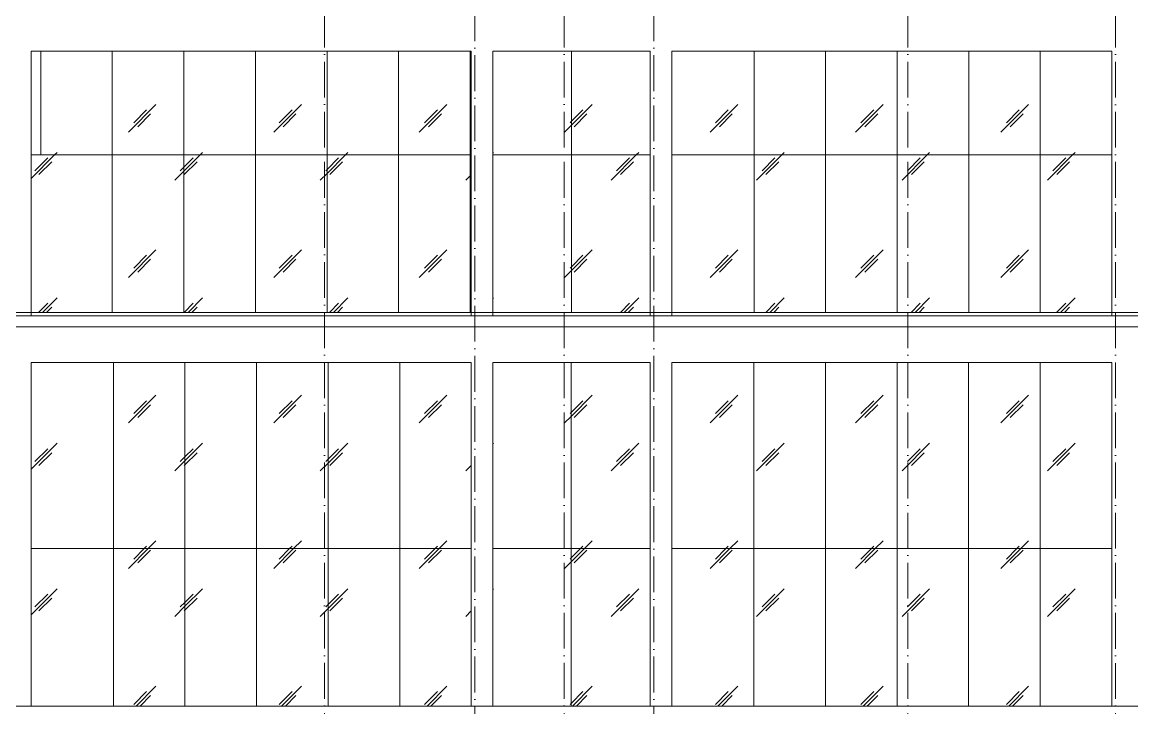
# Model space of a CAD drawing. Header units: millimetres. Extents: x -99196 to 12099, y -10111 to 93550.
# Drawn here: x -32276 to -16771, y 5475 to 15055 of the extents above; entities that cross this region are included whole.
import ezdxf
from ezdxf.xclip import XClip

# ---------------------------------------------------------------- set-up
doc = ezdxf.new("R2010")
doc.units = ezdxf.units.MM
doc.header["$XCLIPFRAME"] = 0
doc.linetypes.add('Grid Line', pattern=[14, 10, -2, 0, -2])
for name, color, linetype, lineweight in [('KINH', 152, 'Continuous', 5), ('NET CAT', 3, 'Continuous', 5), ('NET CATConcrete', 3, 'Continuous', 5), ('NET-THAY', 2, 'Continuous', 15), ('TRUC', 225, 'Continuous', 5)]:
    doc.layers.add(name, color=color, linetype=linetype, lineweight=lineweight)
pattern_1 = [(45, (-36758.4, 1401.6), (0, 2032), [253.6, -2620.09]), (45, (-36813.6, 1456.7), (0, 2032), [253.6, -2620.09]), (45, (-36889.5, 1325.7), (0, 2032), [546.2, -2327.48]), (45, (-38140.2, 2763), (0, 2032), [253.6, -2620.09]), (45, (-38195.4, 2818.2), (0, 2032), [253.6, -2620.09]), (45, (-38271.2, 2687.1), (0, 2032), [546.2, -2327.48])]

# ---------------------------------------------------------------- blocks, each defined once
blk = doc.blocks.new('System Panel - Glazed-V101-MẶT ĐỨNG 14-1')
at = {"layer": 'KINH'}
h = blk.add_hatch(dxfattribs=at)
h.set_pattern_fill('FP_1', color=256, style=0, pattern_type=2)
h.set_pattern_definition(pattern_1)
h.paths.add_polyline_path([(-17051, 5500), (-17051, 7700), (-18051, 7700), (-18051, 5500)], flags=0)
at = {"layer": 'KINH', "color": 250}
for p, q in [((-17051, 7700), (-18051, 7700)), ((-18051, 7700), (-18051, 5500))]:
    blk.add_line(p, q, dxfattribs=at)
blk = doc.blocks.new('System Panel - Glazed-612182-MẶT ĐỨNG 14-1')
at = {"layer": 'KINH'}
h = blk.add_hatch(dxfattribs=at)
h.set_pattern_fill('FP_1', color=256, style=0, pattern_type=2)
h.set_pattern_definition(pattern_1)
h.paths.add_polyline_path([(-23501, 5500), (-23501, 7700), (-24605, 7700), (-24605, 5500)], flags=0)
at = {"layer": 'KINH', "color": 250}
for p, q in [((-23501, 7700), (-24605, 7700)), ((-24605, 7700), (-24605, 5500))]:
    blk.add_line(p, q, dxfattribs=at)
blk = doc.blocks.new('System Panel - Glazed-V102-MẶT ĐỨNG 14-1')
at = {"layer": 'KINH'}
h = blk.add_hatch(dxfattribs=at)
h.set_pattern_fill('FP_1', color=256, style=0, pattern_type=2)
h.set_pattern_definition(pattern_1)
h.paths.add_polyline_path([(-27001, 5500), (-26001, 5500), (-26001, 7700), (-27001, 7700)], flags=0)
at = {"layer": 'KINH', "color": 250}
for p, q in [((-26001, 7700), (-27001, 7700)), ((-27001, 7700), (-27001, 5500))]:
    blk.add_line(p, q, dxfattribs=at)
blk = doc.blocks.new('System Panel - Glazed-V105-MẶT ĐỨNG 14-1')
at = {"layer": 'KINH'}
h = blk.add_hatch(dxfattribs=at)
h.set_pattern_fill('FP_1', color=256, style=0, pattern_type=2)
h.set_pattern_definition(pattern_1)
h.paths.add_polyline_path([(-27001, 5500), (-27001, 7700), (-28001, 7700), (-28001, 5500)], flags=0)
at = {"layer": 'KINH', "color": 250}
for p, q in [((-27001, 7700), (-28001, 7700)), ((-28001, 7700), (-28001, 5500)), ((-27001, 5500), (-27001, 7700))]:
    blk.add_line(p, q, dxfattribs=at)
blk = doc.blocks.new('System Panel - Glazed-V106-MẶT ĐỨNG 14-1')
at = {"layer": 'KINH'}
h = blk.add_hatch(dxfattribs=at)
h.set_pattern_fill('FP_1', color=256, style=0, pattern_type=2)
h.set_pattern_definition(pattern_1)
h.paths.add_polyline_path([(-29001, 5500), (-28001, 5500), (-28001, 7700), (-29001, 7700)], flags=0)
at = {"layer": 'KINH', "color": 250}
for p, q in [((-28001, 7700), (-29001, 7700)), ((-29001, 7700), (-29001, 5500)), ((-28001, 5500), (-28001, 7700))]:
    blk.add_line(p, q, dxfattribs=at)
blk = doc.blocks.new('System Panel - Glazed-V107-MẶT ĐỨNG 14-1')
at = {"layer": 'KINH'}
h = blk.add_hatch(dxfattribs=at)
h.set_pattern_fill('FP_1', color=256, style=0, pattern_type=2)
h.set_pattern_definition(pattern_1)
h.paths.add_polyline_path([(-29001, 5500), (-29001, 7700), (-30001, 7700), (-30001, 5500)], flags=0)
at = {"layer": 'KINH', "color": 250}
for p, q in [((-29001, 7700), (-30001, 7700)), ((-30001, 7700), (-30001, 5500)), ((-29001, 5500), (-29001, 7700))]:
    blk.add_line(p, q, dxfattribs=at)
blk = doc.blocks.new('System Panel - Glazed-V108-MẶT ĐỨNG 14-1')
at = {"layer": 'KINH'}
h = blk.add_hatch(dxfattribs=at)
h.set_pattern_fill('FP_1', color=256, style=0, pattern_type=2)
h.set_pattern_definition(pattern_1)
h.paths.add_polyline_path([(-30001, 5500), (-30001, 7700), (-31001, 7700), (-31001, 5500)], flags=0)
at = {"layer": 'KINH', "color": 250}
for p, q in [((-30001, 7700), (-31001, 7700)), ((-31001, 7700), (-31001, 5500)), ((-30001, 5500), (-30001, 7700))]:
    blk.add_line(p, q, dxfattribs=at)
blk = doc.blocks.new('System Panel - Glazed-612322-MẶT ĐỨNG 14-1')
at = {"layer": 'KINH'}
h = blk.add_hatch(dxfattribs=at)
h.set_pattern_fill('FP_1', color=256, style=0, pattern_type=2)
h.set_pattern_definition(pattern_1)
h.paths.add_polyline_path([(-32151, 5500), (-31001, 5500), (-31001, 7700), (-32151, 7700)], flags=0)
at = {"layer": 'KINH', "color": 250}
for p, q in [((-32001, 7700), (-32151, 7700)), ((-31001, 7700), (-32001, 7700)), ((-31001, 5500), (-31001, 7700))]:
    blk.add_line(p, q, dxfattribs=at)
blk = doc.blocks.new('System Panel - Glazed-V116-MẶT ĐỨNG 14-1')
at = {"layer": 'KINH'}
h = blk.add_hatch(dxfattribs=at)
h.set_pattern_fill('FP_1', color=256, style=0, pattern_type=2)
h.set_pattern_definition(pattern_1)
h.paths.add_polyline_path([(-18051, 5500), (-18051, 7700), (-19051, 7700), (-19051, 5500)], flags=0)
at = {"layer": 'KINH', "color": 250}
for p, q in [((-18051, 7700), (-19051, 7700)), ((-19051, 7700), (-19051, 5500)), ((-18051, 5500), (-18051, 7700))]:
    blk.add_line(p, q, dxfattribs=at)
blk = doc.blocks.new('System Panel - Glazed-V117-MẶT ĐỨNG 14-1')
at = {"layer": 'KINH'}
h = blk.add_hatch(dxfattribs=at)
h.set_pattern_fill('FP_1', color=256, style=0, pattern_type=2)
h.set_pattern_definition(pattern_1)
h.paths.add_polyline_path([(-19051, 5500), (-19051, 7700), (-20051, 7700), (-20051, 5500)], flags=0)
at = {"layer": 'KINH', "color": 250}
for p, q in [((-19051, 7700), (-20051, 7700)), ((-20051, 7700), (-20051, 5500)), ((-19051, 5500), (-19051, 7700))]:
    blk.add_line(p, q, dxfattribs=at)
blk = doc.blocks.new('System Panel - Glazed-V118-MẶT ĐỨNG 14-1')
at = {"layer": 'KINH'}
h = blk.add_hatch(dxfattribs=at)
h.set_pattern_fill('FP_1', color=256, style=0, pattern_type=2)
h.set_pattern_definition(pattern_1)
h.paths.add_polyline_path([(-21051, 5500), (-20051, 5500), (-20051, 7700), (-21051, 7700)], flags=0)
at = {"layer": 'KINH', "color": 250}
for p, q in [((-20051, 7700), (-21051, 7700)), ((-21051, 7700), (-21051, 5500)), ((-20051, 5500), (-20051, 7700))]:
    blk.add_line(p, q, dxfattribs=at)
blk = doc.blocks.new('System Panel - Glazed-V119-MẶT ĐỨNG 14-1')
at = {"layer": 'KINH'}
h = blk.add_hatch(dxfattribs=at)
h.set_pattern_fill('FP_1', color=256, style=0, pattern_type=2)
h.set_pattern_definition(pattern_1)
h.paths.add_polyline_path([(-21051, 5500), (-21051, 7700), (-22051, 7700), (-22051, 5500)], flags=0)
at = {"layer": 'KINH', "color": 250}
for p, q in [((-21051, 7700), (-22051, 7700)), ((-22051, 7700), (-22051, 5500)), ((-21051, 5500), (-21051, 7700))]:
    blk.add_line(p, q, dxfattribs=at)
blk = doc.blocks.new('System Panel - Glazed-612122-MẶT ĐỨNG 14-1')
at = {"layer": 'KINH'}
h = blk.add_hatch(dxfattribs=at)
h.set_pattern_fill('FP_1', color=256, style=0, pattern_type=2)
h.set_pattern_definition(pattern_1)
h.paths.add_polyline_path([(-22051, 5500), (-22051, 7700), (-23201, 7700), (-23201, 5500), (-22669, 5500)], flags=0)
at = {"layer": 'KINH', "color": 250}
for p, q in [((-22775, 7700), (-23201, 7700)), ((-22051, 7700), (-22775, 7700)), ((-22051, 5500), (-22051, 7700))]:
    blk.add_line(p, q, dxfattribs=at)
blk = doc.blocks.new('System Panel - Glazed-612230-MẶT ĐỨNG 14-1')
at = {"layer": 'KINH'}
h = blk.add_hatch(dxfattribs=at)
h.set_pattern_fill('FP_1', color=256, style=0, pattern_type=2)
h.set_pattern_definition(pattern_1)
h.paths.add_polyline_path([(-25505, 5500), (-24605, 5500), (-24605, 7700), (-25701, 7700), (-25701, 5500)], flags=0)
at = {"layer": 'KINH', "color": 250}
for p, q in [((-25505, 7700), (-25701, 7700)), ((-24605, 7700), (-25505, 7700)), ((-24605, 5500), (-24605, 7700))]:
    blk.add_line(p, q, dxfattribs=at)
blk = doc.blocks.new('System Panel - Glazed-V122-MẶT ĐỨNG 14-1')
at = {"layer": 'KINH'}
h = blk.add_hatch(dxfattribs=at)
h.set_pattern_fill('FP_1', color=256, style=0, pattern_type=2)
h.set_pattern_definition(pattern_1)
h.paths.add_polyline_path([(-27001, 7700), (-26001, 7700), (-26001, 10300), (-27001, 10300), (-27001, 7942)], flags=0)
at = {"layer": 'KINH', "color": 250}
for p, q in [((-27001, 10300), (-27001, 9380)), ((-27001, 9380), (-27001, 7700)), ((-27001, 7700), (-26001, 7700))]:
    blk.add_line(p, q, dxfattribs=at)
blk = doc.blocks.new('System Panel - Glazed-V123-MẶT ĐỨNG 14-1')
at = {"layer": 'KINH'}
h = blk.add_hatch(dxfattribs=at)
h.set_pattern_fill('FP_1', color=256, style=0, pattern_type=2)
h.set_pattern_definition(pattern_1)
h.paths.add_polyline_path([(-27001, 7700), (-27001, 10300), (-28001, 10300), (-28001, 7700)], flags=0)
at = {"layer": 'KINH', "color": 250}
for p, q in [((-28001, 10300), (-28001, 9380)), ((-27001, 9380), (-27001, 10300)), ((-28001, 9380), (-28001, 7700)), ((-27001, 7700), (-27001, 9380)), ((-28001, 7700), (-27001, 7700))]:
    blk.add_line(p, q, dxfattribs=at)
blk = doc.blocks.new('System Panel - Glazed-V124-MẶT ĐỨNG 14-1')
at = {"layer": 'KINH'}
h = blk.add_hatch(dxfattribs=at)
h.set_pattern_fill('FP_1', color=256, style=0, pattern_type=2)
h.set_pattern_definition(pattern_1)
h.paths.add_polyline_path([(-28598, 7700), (-28001, 7700), (-28001, 10300), (-29001, 10300), (-29001, 7700)], flags=0)
at = {"layer": 'KINH', "color": 250}
for p, q in [((-29001, 10300), (-29001, 9380)), ((-28001, 9380), (-28001, 10300)), ((-29001, 9380), (-29001, 7700)), ((-28001, 7700), (-28001, 9380)), ((-29001, 7700), (-28001, 7700))]:
    blk.add_line(p, q, dxfattribs=at)
blk = doc.blocks.new('System Panel - Glazed-V125-MẶT ĐỨNG 14-1')
at = {"layer": 'KINH'}
h = blk.add_hatch(dxfattribs=at)
h.set_pattern_fill('FP_1', color=256, style=0, pattern_type=2)
h.set_pattern_definition(pattern_1)
h.paths.add_polyline_path([(-29001, 7700), (-29001, 10300), (-30001, 10300), (-30001, 7700)], flags=0)
at = {"layer": 'KINH', "color": 250}
for p, q in [((-30001, 10300), (-30001, 9380)), ((-29001, 9380), (-29001, 10300)), ((-30001, 9380), (-30001, 7700)), ((-29001, 7700), (-29001, 9380)), ((-30001, 7700), (-29001, 7700))]:
    blk.add_line(p, q, dxfattribs=at)
blk = doc.blocks.new('System Panel - Glazed-V126-MẶT ĐỨNG 14-1')
at = {"layer": 'KINH'}
h = blk.add_hatch(dxfattribs=at)
h.set_pattern_fill('FP_1', color=256, style=0, pattern_type=2)
h.set_pattern_definition(pattern_1)
h.paths.add_polyline_path([(-30001, 7700), (-30001, 10300), (-31001, 10300), (-31001, 7700)], flags=0)
at = {"layer": 'KINH', "color": 250}
for p, q in [((-31001, 10300), (-31001, 9380)), ((-30001, 9380), (-30001, 10300)), ((-31001, 9380), (-31001, 7700)), ((-30001, 7700), (-30001, 9380)), ((-31001, 7700), (-30001, 7700))]:
    blk.add_line(p, q, dxfattribs=at)
blk = doc.blocks.new('System Panel - Glazed-612323-MẶT ĐỨNG 14-1')
at = {"layer": 'KINH'}
h = blk.add_hatch(dxfattribs=at)
h.set_pattern_fill('FP_1', color=256, style=0, pattern_type=2)
h.set_pattern_definition(pattern_1)
h.paths.add_polyline_path([(-32001, 7700), (-31001, 7700), (-31001, 10300), (-32151, 10300), (-32151, 7700)], flags=0)
at = {"layer": 'KINH', "color": 250}
for p, q in [((-31001, 9380), (-31001, 10300)), ((-31001, 7700), (-31001, 9380)), ((-32151, 7700), (-32001, 7700)), ((-32001, 7700), (-31001, 7700))]:
    blk.add_line(p, q, dxfattribs=at)
blk = doc.blocks.new('System Panel - Glazed-612183-MẶT ĐỨNG 14-1')
at = {"layer": 'KINH'}
h = blk.add_hatch(dxfattribs=at)
h.set_pattern_fill('FP_1', color=256, style=0, pattern_type=2)
h.set_pattern_definition(pattern_1)
h.paths.add_polyline_path([(-24605, 7700), (-23501, 7700), (-23501, 10300), (-24605, 10300), (-24605, 7942)], flags=0)
at = {"layer": 'KINH', "color": 250}
for p, q in [((-24605, 10300), (-24605, 8900)), ((-24605, 8900), (-24605, 7700)), ((-24605, 7700), (-23501, 7700))]:
    blk.add_line(p, q, dxfattribs=at)
blk = doc.blocks.new('System Panel - Glazed-612231-MẶT ĐỨNG 14-1')
at = {"layer": 'KINH'}
h = blk.add_hatch(dxfattribs=at)
h.set_pattern_fill('FP_1', color=256, style=0, pattern_type=2)
h.set_pattern_definition(pattern_1)
h.paths.add_polyline_path([(-24645, 7700), (-24605, 7700), (-24605, 10300), (-25701, 10300), (-25701, 7700), (-25505, 7700)], flags=0)
at = {"layer": 'KINH', "color": 250}
for p, q in [((-24605, 8900), (-24605, 10300)), ((-24605, 7700), (-24605, 8900)), ((-25701, 7700), (-25505, 7700)), ((-25505, 7700), (-24605, 7700))]:
    blk.add_line(p, q, dxfattribs=at)
blk = doc.blocks.new('System Panel - Glazed-V127-MẶT ĐỨNG 14-1')
at = {"layer": 'KINH'}
h = blk.add_hatch(dxfattribs=at)
h.set_pattern_fill('FP_1', color=256, style=0, pattern_type=2)
h.set_pattern_definition(pattern_1)
h.paths.add_polyline_path([(-17051, 7700), (-17051, 10300), (-18051, 10300), (-18051, 7700)], flags=0)
at = {"layer": 'KINH', "color": 250}
for p, q in [((-18051, 10300), (-18051, 7700)), ((-18051, 7700), (-17051, 7700))]:
    blk.add_line(p, q, dxfattribs=at)
blk = doc.blocks.new('System Panel - Glazed-V128-MẶT ĐỨNG 14-1')
at = {"layer": 'KINH'}
h = blk.add_hatch(dxfattribs=at)
h.set_pattern_fill('FP_1', color=256, style=0, pattern_type=2)
h.set_pattern_definition(pattern_1)
h.paths.add_polyline_path([(-18051, 7700), (-18051, 10300), (-19051, 10300), (-19051, 7700)], flags=0)
at = {"layer": 'KINH', "color": 250}
for p, q in [((-19051, 10300), (-19051, 7700)), ((-18051, 7700), (-18051, 10300)), ((-19051, 7700), (-18051, 7700))]:
    blk.add_line(p, q, dxfattribs=at)
blk = doc.blocks.new('System Panel - Glazed-V129-MẶT ĐỨNG 14-1')
at = {"layer": 'KINH'}
h = blk.add_hatch(dxfattribs=at)
h.set_pattern_fill('FP_1', color=256, style=0, pattern_type=2)
h.set_pattern_definition(pattern_1)
h.paths.add_polyline_path([(-19051, 7700), (-19051, 10300), (-20051, 10300), (-20051, 7700)], flags=0)
at = {"layer": 'KINH', "color": 250}
for p, q in [((-20051, 10300), (-20051, 7700)), ((-19051, 7700), (-19051, 10300)), ((-20051, 7700), (-19051, 7700))]:
    blk.add_line(p, q, dxfattribs=at)
blk = doc.blocks.new('System Panel - Glazed-V130-MẶT ĐỨNG 14-1')
at = {"layer": 'KINH'}
h = blk.add_hatch(dxfattribs=at)
h.set_pattern_fill('FP_1', color=256, style=0, pattern_type=2)
h.set_pattern_definition(pattern_1)
h.paths.add_polyline_path([(-20692, 7700), (-20051, 7700), (-20051, 10300), (-21051, 10300), (-21051, 7700)], flags=0)
at = {"layer": 'KINH', "color": 250}
for p, q in [((-21051, 10300), (-21051, 7700)), ((-20051, 7700), (-20051, 10300)), ((-21051, 7700), (-20051, 7700))]:
    blk.add_line(p, q, dxfattribs=at)
blk = doc.blocks.new('System Panel - Glazed-V131-MẶT ĐỨNG 14-1')
at = {"layer": 'KINH'}
h = blk.add_hatch(dxfattribs=at)
h.set_pattern_fill('FP_1', color=256, style=0, pattern_type=2)
h.set_pattern_definition(pattern_1)
h.paths.add_polyline_path([(-21051, 7700), (-21051, 10300), (-22051, 10300), (-22051, 7700)], flags=0)
at = {"layer": 'KINH', "color": 250}
for p, q in [((-22051, 10300), (-22051, 7700)), ((-21051, 7700), (-21051, 10300)), ((-22051, 7700), (-21051, 7700))]:
    blk.add_line(p, q, dxfattribs=at)
blk = doc.blocks.new('System Panel - Glazed-612123-MẶT ĐỨNG 14-1')
at = {"layer": 'KINH'}
h = blk.add_hatch(dxfattribs=at)
h.set_pattern_fill('FP_1', color=256, style=0, pattern_type=2)
h.set_pattern_definition(pattern_1)
h.paths.add_polyline_path([(-23201, 7700), (-22051, 7700), (-22051, 10300), (-23201, 10300), (-23201, 7942)], flags=0)
at = {"layer": 'KINH', "color": 250}
for p, q in [((-22051, 7700), (-22051, 10300)), ((-23201, 7700), (-22775, 7700)), ((-22775, 7700), (-22051, 7700))]:
    blk.add_line(p, q, dxfattribs=at)
blk = doc.blocks.new('System Panel - Glazed-V207-MẶT ĐỨNG 14-1')
at = {"layer": 'KINH'}
h = blk.add_hatch(dxfattribs=at)
h.set_pattern_fill('FP_1', color=256, style=0, pattern_type=2)
h.set_pattern_definition(pattern_1)
h.paths.add_polyline_path([(-17051, 11000), (-17051, 13200), (-18050, 13200), (-18050, 11000)], flags=0)
at = {"layer": 'KINH', "color": 250}
for p, q in [((-17051, 13200), (-18050, 13200)), ((-18050, 13200), (-18050, 11000))]:
    blk.add_line(p, q, dxfattribs=at)
blk = doc.blocks.new('System Panel - Glazed-397408-MẶT ĐỨNG 14-1')
at = {"layer": 'KINH'}
h = blk.add_hatch(dxfattribs=at)
h.set_pattern_fill('FP_1', color=256, style=0, pattern_type=2)
h.set_pattern_definition(pattern_1)
h.paths.add_polyline_path([(-23501, 11000), (-23501, 13200), (-24600, 13200), (-24600, 11000)], flags=0)
at = {"layer": 'KINH', "color": 250}
for p, q in [((-23501, 13200), (-24600, 13200)), ((-24600, 13200), (-24600, 11000))]:
    blk.add_line(p, q, dxfattribs=at)
blk = doc.blocks.new('System Panel - Glazed-V208-MẶT ĐỨNG 14-1')
at = {"layer": 'KINH'}
h = blk.add_hatch(dxfattribs=at)
h.set_pattern_fill('FP_1', color=256, style=0, pattern_type=2)
h.set_pattern_definition(pattern_1)
h.paths.add_polyline_path([(-27016, 11000), (-26016, 11000), (-26016, 13200), (-27016, 13200), (-27016, 11358)], flags=0)
at = {"layer": 'KINH', "color": 250}
for p, q in [((-26016, 13200), (-27016, 13200)), ((-27016, 13200), (-27016, 11000)), ((-26016, 11000), (-26016, 13200))]:
    blk.add_line(p, q, dxfattribs=at)
blk = doc.blocks.new('System Panel - Glazed-V211-MẶT ĐỨNG 14-1')
at = {"layer": 'KINH'}
h = blk.add_hatch(dxfattribs=at)
h.set_pattern_fill('FP_1', color=256, style=0, pattern_type=2)
h.set_pattern_definition(pattern_1)
h.paths.add_polyline_path([(-27016, 11000), (-27016, 13200), (-28016, 13200), (-28016, 11000)], flags=0)
at = {"layer": 'KINH', "color": 250}
for p, q in [((-27016, 13200), (-28016, 13200)), ((-28016, 13200), (-28016, 11000)), ((-27016, 11000), (-27016, 13200))]:
    blk.add_line(p, q, dxfattribs=at)
blk = doc.blocks.new('System Panel - Glazed-V212-MẶT ĐỨNG 14-1')
at = {"layer": 'KINH'}
h = blk.add_hatch(dxfattribs=at)
h.set_pattern_fill('FP_1', color=256, style=0, pattern_type=2)
h.set_pattern_definition(pattern_1)
h.paths.add_polyline_path([(-28016, 11000), (-28016, 13200), (-29016, 13200), (-29016, 11000), (-28598, 11000)], flags=0)
at = {"layer": 'KINH', "color": 250}
for p, q in [((-28016, 13200), (-29016, 13200)), ((-29016, 13200), (-29016, 11000)), ((-28016, 11000), (-28016, 13200))]:
    blk.add_line(p, q, dxfattribs=at)
blk = doc.blocks.new('System Panel - Glazed-V213-MẶT ĐỨNG 14-1')
at = {"layer": 'KINH'}
h = blk.add_hatch(dxfattribs=at)
h.set_pattern_fill('FP_1', color=256, style=0, pattern_type=2)
h.set_pattern_definition(pattern_1)
h.paths.add_polyline_path([(-29016, 11000), (-29016, 13200), (-30016, 13200), (-30016, 11000)], flags=0)
at = {"layer": 'KINH', "color": 250}
for p, q in [((-29016, 13200), (-30016, 13200)), ((-30016, 13200), (-30016, 11000)), ((-29016, 11000), (-29016, 13200))]:
    blk.add_line(p, q, dxfattribs=at)
blk = doc.blocks.new('System Panel - Glazed-V214-MẶT ĐỨNG 14-1')
at = {"layer": 'KINH'}
h = blk.add_hatch(dxfattribs=at)
h.set_pattern_fill('FP_1', color=256, style=0, pattern_type=2)
h.set_pattern_definition(pattern_1)
h.paths.add_polyline_path([(-30016, 11000), (-30016, 13200), (-31016, 13200), (-31016, 11000)], flags=0)
at = {"layer": 'KINH', "color": 250}
for p, q in [((-30016, 13200), (-31016, 13200)), ((-31016, 13200), (-31016, 11000)), ((-30016, 11000), (-30016, 13200))]:
    blk.add_line(p, q, dxfattribs=at)
blk = doc.blocks.new('System Panel - Glazed-557723-MẶT ĐỨNG 14-1')
at = {"layer": 'KINH'}
h = blk.add_hatch(dxfattribs=at)
h.set_pattern_fill('FP_1', color=256, style=0, pattern_type=2)
h.set_pattern_definition(pattern_1)
h.paths.add_polyline_path([(-32016, 11000), (-31016, 11000), (-31016, 13200), (-32151, 13200), (-32151, 11000)], flags=0)
at = {"layer": 'KINH', "color": 250}
for p, q in [((-32016, 13200), (-32151, 13200)), ((-31016, 13200), (-32016, 13200)), ((-31016, 11000), (-31016, 13200))]:
    blk.add_line(p, q, dxfattribs=at)
blk = doc.blocks.new('System Panel - Glazed-V221-MẶT ĐỨNG 14-1')
at = {"layer": 'KINH'}
h = blk.add_hatch(dxfattribs=at)
h.set_pattern_fill('FP_1', color=256, style=0, pattern_type=2)
h.set_pattern_definition(pattern_1)
h.paths.add_polyline_path([(-18050, 11000), (-18050, 13200), (-19050, 13200), (-19050, 11000)], flags=0)
at = {"layer": 'KINH', "color": 250}
for p, q in [((-18050, 13200), (-19050, 13200)), ((-19050, 13200), (-19050, 11000)), ((-18050, 11000), (-18050, 13200))]:
    blk.add_line(p, q, dxfattribs=at)
blk = doc.blocks.new('System Panel - Glazed-V222-MẶT ĐỨNG 14-1')
at = {"layer": 'KINH'}
h = blk.add_hatch(dxfattribs=at)
h.set_pattern_fill('FP_1', color=256, style=0, pattern_type=2)
h.set_pattern_definition(pattern_1)
h.paths.add_polyline_path([(-19050, 11000), (-19050, 13200), (-20050, 13200), (-20050, 11000)], flags=0)
at = {"layer": 'KINH', "color": 250}
for p, q in [((-19050, 13200), (-20050, 13200)), ((-20050, 13200), (-20050, 11000)), ((-19050, 11000), (-19050, 13200))]:
    blk.add_line(p, q, dxfattribs=at)
blk = doc.blocks.new('System Panel - Glazed-V223-MẶT ĐỨNG 14-1')
at = {"layer": 'KINH'}
h = blk.add_hatch(dxfattribs=at)
h.set_pattern_fill('FP_1', color=256, style=0, pattern_type=2)
h.set_pattern_definition(pattern_1)
h.paths.add_polyline_path([(-20050, 11000), (-20050, 13200), (-21050, 13200), (-21050, 11000), (-20692, 11000)], flags=0)
at = {"layer": 'KINH', "color": 250}
for p, q in [((-20050, 13200), (-21050, 13200)), ((-21050, 13200), (-21050, 11000)), ((-20050, 11000), (-20050, 13200))]:
    blk.add_line(p, q, dxfattribs=at)
blk = doc.blocks.new('System Panel - Glazed-V224-MẶT ĐỨNG 14-1')
at = {"layer": 'KINH'}
h = blk.add_hatch(dxfattribs=at)
h.set_pattern_fill('FP_1', color=256, style=0, pattern_type=2)
h.set_pattern_definition(pattern_1)
h.paths.add_polyline_path([(-21050, 11000), (-21050, 13200), (-22050, 13200), (-22050, 11000)], flags=0)
at = {"layer": 'KINH', "color": 250}
for p, q in [((-21050, 13200), (-22050, 13200)), ((-22050, 13200), (-22050, 11000)), ((-21050, 11000), (-21050, 13200))]:
    blk.add_line(p, q, dxfattribs=at)
blk = doc.blocks.new('System Panel - Glazed-397924-MẶT ĐỨNG 14-1')
at = {"layer": 'KINH'}
h = blk.add_hatch(dxfattribs=at)
h.set_pattern_fill('FP_1', color=256, style=0, pattern_type=2)
h.set_pattern_definition(pattern_1)
h.paths.add_polyline_path([(-23200, 11000), (-22050, 11000), (-22050, 13200), (-23200, 13200), (-23200, 11358)], flags=0)
at = {"layer": 'KINH', "color": 250}
for p, q in [((-22770, 13200), (-23200, 13200)), ((-23200, 13200), (-23200, 11000)), ((-22050, 13200), (-22770, 13200)), ((-22050, 11000), (-22050, 13200))]:
    blk.add_line(p, q, dxfattribs=at)
blk = doc.blocks.new('System Panel - Glazed-V225-MẶT ĐỨNG 14-1')
at = {"layer": 'KINH'}
h = blk.add_hatch(dxfattribs=at)
h.set_pattern_fill('FP_1', color=256, style=0, pattern_type=2)
h.set_pattern_definition(pattern_1)
h.paths.add_polyline_path([(-25701, 11000), (-24600, 11000), (-24600, 13200), (-25701, 13200), (-25701, 11358)], flags=0)
at = {"layer": 'KINH', "color": 250}
for p, q in [((-25500, 13200), (-25701, 13200)), ((-24600, 13200), (-25500, 13200)), ((-24600, 11000), (-24600, 13200))]:
    blk.add_line(p, q, dxfattribs=at)
blk = doc.blocks.new('System Panel - Glazed-V227-MẶT ĐỨNG 14-1')
at = {"layer": 'KINH'}
h = blk.add_hatch(dxfattribs=at)
h.set_pattern_fill('FP_1', color=256, style=0, pattern_type=2)
h.set_pattern_definition(pattern_1)
h.paths.add_polyline_path([(-26016, 13200), (-26016, 14650), (-27016, 14650), (-27016, 13200)], flags=0)
at = {"layer": 'KINH', "color": 250}
for p, q in [((-27016, 14650), (-27016, 13200)), ((-26016, 13200), (-26016, 14650)), ((-27016, 13200), (-26016, 13200))]:
    blk.add_line(p, q, dxfattribs=at)
blk = doc.blocks.new('System Panel - Glazed-V228-MẶT ĐỨNG 14-1')
at = {"layer": 'KINH'}
h = blk.add_hatch(dxfattribs=at)
h.set_pattern_fill('FP_1', color=256, style=0, pattern_type=2)
h.set_pattern_definition(pattern_1)
h.paths.add_polyline_path([(-27016, 13200), (-27016, 14650), (-28016, 14650), (-28016, 13200)], flags=0)
at = {"layer": 'KINH', "color": 250}
for p, q in [((-28016, 14650), (-28016, 13200)), ((-27016, 13200), (-27016, 14650)), ((-28016, 13200), (-27016, 13200))]:
    blk.add_line(p, q, dxfattribs=at)
blk = doc.blocks.new('System Panel - Glazed-V229-MẶT ĐỨNG 14-1')
at = {"layer": 'KINH'}
h = blk.add_hatch(dxfattribs=at)
h.set_pattern_fill('FP_1', color=256, style=0, pattern_type=2)
h.set_pattern_definition(pattern_1)
h.paths.add_polyline_path([(-28016, 13200), (-28016, 14650), (-29016, 14650), (-29016, 13200), (-28598, 13200)], flags=0)
at = {"layer": 'KINH', "color": 250}
for p, q in [((-29016, 14650), (-29016, 13200)), ((-28016, 13200), (-28016, 14650)), ((-29016, 13200), (-28016, 13200))]:
    blk.add_line(p, q, dxfattribs=at)
blk = doc.blocks.new('System Panel - Glazed-V230-MẶT ĐỨNG 14-1')
at = {"layer": 'KINH'}
h = blk.add_hatch(dxfattribs=at)
h.set_pattern_fill('FP_1', color=256, style=0, pattern_type=2)
h.set_pattern_definition(pattern_1)
h.paths.add_polyline_path([(-29016, 13200), (-29016, 14650), (-30016, 14650), (-30016, 13200)], flags=0)
at = {"layer": 'KINH', "color": 250}
for p, q in [((-30016, 14650), (-30016, 13200)), ((-29016, 13200), (-29016, 14650)), ((-30016, 13200), (-29016, 13200))]:
    blk.add_line(p, q, dxfattribs=at)
blk = doc.blocks.new('System Panel - Glazed-V231-MẶT ĐỨNG 14-1')
at = {"layer": 'KINH'}
h = blk.add_hatch(dxfattribs=at)
h.set_pattern_fill('FP_1', color=256, style=0, pattern_type=2)
h.set_pattern_definition(pattern_1)
h.paths.add_polyline_path([(-30016, 13200), (-30016, 14650), (-31016, 14650), (-31016, 13200)], flags=0)
at = {"layer": 'KINH', "color": 250}
for p, q in [((-31016, 14650), (-31016, 13200)), ((-30016, 13200), (-30016, 14650)), ((-31016, 13200), (-30016, 13200))]:
    blk.add_line(p, q, dxfattribs=at)
blk = doc.blocks.new('System Panel - Glazed-V232-MẶT ĐỨNG 14-1')
at = {"layer": 'KINH'}
h = blk.add_hatch(dxfattribs=at)
h.set_pattern_fill('FP_1', color=256, style=0, pattern_type=2)
h.set_pattern_definition(pattern_1)
h.paths.add_polyline_path([(-31016, 13200), (-31016, 14650), (-32016, 14650), (-32016, 13200)], flags=0)
at = {"layer": 'KINH', "color": 250}
for p, q in [((-32016, 14650), (-32016, 13200)), ((-31016, 13200), (-31016, 14650)), ((-32016, 13200), (-31016, 13200))]:
    blk.add_line(p, q, dxfattribs=at)
blk = doc.blocks.new('System Panel - Glazed-610781-MẶT ĐỨNG 14-1')
at = {"layer": 'KINH', "color": 250}
for p, q in [((-32016, 13200), (-32016, 14650)), ((-32151, 13200), (-32016, 13200))]:
    blk.add_line(p, q, dxfattribs=at)
blk = doc.blocks.new('System Panel - Glazed-610716-MẶT ĐỨNG 14-1')
at = {"layer": 'KINH'}
h = blk.add_hatch(dxfattribs=at)
h.set_pattern_fill('FP_1', color=256, style=0, pattern_type=2)
h.set_pattern_definition(pattern_1)
h.paths.add_polyline_path([(-23501, 13200), (-23501, 14650), (-24600, 14650), (-24600, 13200)], flags=0)
at = {"layer": 'KINH', "color": 250}
for p, q in [((-24600, 14650), (-24600, 14400)), ((-24600, 14400), (-24600, 13200)), ((-24600, 13200), (-23501, 13200))]:
    blk.add_line(p, q, dxfattribs=at)
blk = doc.blocks.new('System Panel - Glazed-610717-MẶT ĐỨNG 14-1')
at = {"layer": 'KINH'}
h = blk.add_hatch(dxfattribs=at)
h.set_pattern_fill('FP_1', color=256, style=0, pattern_type=2)
h.set_pattern_definition(pattern_1)
h.paths.add_polyline_path([(-25500, 13200), (-24600, 13200), (-24600, 14650), (-25701, 14650), (-25701, 13200)], flags=0)
at = {"layer": 'KINH', "color": 250}
for p, q in [((-24600, 14400), (-24600, 14650)), ((-24600, 13200), (-24600, 14400)), ((-25701, 13200), (-25500, 13200)), ((-25500, 13200), (-24600, 13200))]:
    blk.add_line(p, q, dxfattribs=at)
blk = doc.blocks.new('System Panel - Glazed-V233-MẶT ĐỨNG 14-1')
at = {"layer": 'KINH'}
h = blk.add_hatch(dxfattribs=at)
h.set_pattern_fill('FP_1', color=256, style=0, pattern_type=2)
h.set_pattern_definition(pattern_1)
h.paths.add_polyline_path([(-18050, 13200), (-17051, 13200), (-17051, 14650), (-18050, 14650)], flags=0)
at = {"layer": 'KINH', "color": 250}
for p, q in [((-18050, 14650), (-18050, 13200)), ((-18050, 13200), (-17051, 13200))]:
    blk.add_line(p, q, dxfattribs=at)
blk = doc.blocks.new('System Panel - Glazed-V234-MẶT ĐỨNG 14-1')
at = {"layer": 'KINH'}
h = blk.add_hatch(dxfattribs=at)
h.set_pattern_fill('FP_1', color=256, style=0, pattern_type=2)
h.set_pattern_definition(pattern_1)
h.paths.add_polyline_path([(-18050, 13200), (-18050, 14650), (-19050, 14650), (-19050, 13200)], flags=0)
at = {"layer": 'KINH', "color": 250}
for p, q in [((-19050, 14650), (-19050, 13200)), ((-18050, 13200), (-18050, 14650)), ((-19050, 13200), (-18050, 13200))]:
    blk.add_line(p, q, dxfattribs=at)
blk = doc.blocks.new('System Panel - Glazed-V235-MẶT ĐỨNG 14-1')
at = {"layer": 'KINH'}
h = blk.add_hatch(dxfattribs=at)
h.set_pattern_fill('FP_1', color=256, style=0, pattern_type=2)
h.set_pattern_definition(pattern_1)
h.paths.add_polyline_path([(-19050, 13200), (-19050, 14650), (-20050, 14650), (-20050, 13200)], flags=0)
at = {"layer": 'KINH', "color": 250}
for p, q in [((-20050, 14650), (-20050, 13200)), ((-19050, 13200), (-19050, 14650)), ((-20050, 13200), (-19050, 13200))]:
    blk.add_line(p, q, dxfattribs=at)
blk = doc.blocks.new('System Panel - Glazed-V236-MẶT ĐỨNG 14-1')
at = {"layer": 'KINH'}
h = blk.add_hatch(dxfattribs=at)
h.set_pattern_fill('FP_1', color=256, style=0, pattern_type=2)
h.set_pattern_definition(pattern_1)
h.paths.add_polyline_path([(-20050, 13200), (-20050, 14650), (-21050, 14650), (-21050, 13200), (-20692, 13200)], flags=0)
at = {"layer": 'KINH', "color": 250}
for p, q in [((-21050, 14650), (-21050, 13200)), ((-20050, 13200), (-20050, 14650)), ((-21050, 13200), (-20050, 13200))]:
    blk.add_line(p, q, dxfattribs=at)
blk = doc.blocks.new('System Panel - Glazed-V237-MẶT ĐỨNG 14-1')
at = {"layer": 'KINH'}
h = blk.add_hatch(dxfattribs=at)
h.set_pattern_fill('FP_1', color=256, style=0, pattern_type=2)
h.set_pattern_definition(pattern_1)
h.paths.add_polyline_path([(-21050, 13200), (-21050, 14650), (-22050, 14650), (-22050, 13200)], flags=0)
at = {"layer": 'KINH', "color": 250}
for p, q in [((-22050, 14650), (-22050, 13200)), ((-21050, 13200), (-21050, 14650)), ((-22050, 13200), (-21050, 13200))]:
    blk.add_line(p, q, dxfattribs=at)
blk = doc.blocks.new('System Panel - Glazed-610718-MẶT ĐỨNG 14-1')
at = {"layer": 'KINH'}
h = blk.add_hatch(dxfattribs=at)
h.set_pattern_fill('FP_1', color=256, style=0, pattern_type=2)
h.set_pattern_definition(pattern_1)
h.paths.add_polyline_path([(-22770, 13200), (-22050, 13200), (-22050, 14650), (-23200, 14650), (-23200, 13200)], flags=0)
at = {"layer": 'KINH', "color": 250}
for p, q in [((-23200, 14650), (-23200, 13200)), ((-22050, 13200), (-22050, 14650)), ((-23200, 13200), (-22770, 13200)), ((-22770, 13200), (-22050, 13200))]:
    blk.add_line(p, q, dxfattribs=at)
blk = doc.blocks.new('ALC1807-ASCENT PLAZA-TANG 1_2_rvt-1-MẶT ĐỨNG 14-1')
at = {"layer": 'NET-THAY', "color": 10, "lineweight": 9}
for p, q in [((-39351, 11000), (-1326, 11000)), ((-1326, 10950), (-39351, 10950)), ((-39360, 5500), (-1335, 5500))]:
    blk.add_line(p, q, dxfattribs=at)
at = {"color": 10, "lineweight": 9}
for name in ['System Panel - Glazed-610781-MẶT ĐỨNG 14-1', 'System Panel - Glazed-V232-MẶT ĐỨNG 14-1', 'System Panel - Glazed-V231-MẶT ĐỨNG 14-1', 'System Panel - Glazed-V230-MẶT ĐỨNG 14-1', 'System Panel - Glazed-V229-MẶT ĐỨNG 14-1', 'System Panel - Glazed-V228-MẶT ĐỨNG 14-1', 'System Panel - Glazed-V227-MẶT ĐỨNG 14-1', 'System Panel - Glazed-610717-MẶT ĐỨNG 14-1', 'System Panel - Glazed-610716-MẶT ĐỨNG 14-1', 'System Panel - Glazed-610718-MẶT ĐỨNG 14-1', 'System Panel - Glazed-V237-MẶT ĐỨNG 14-1', 'System Panel - Glazed-V236-MẶT ĐỨNG 14-1', 'System Panel - Glazed-V235-MẶT ĐỨNG 14-1', 'System Panel - Glazed-V234-MẶT ĐỨNG 14-1', 'System Panel - Glazed-V233-MẶT ĐỨNG 14-1', 'System Panel - Glazed-557723-MẶT ĐỨNG 14-1', 'System Panel - Glazed-V214-MẶT ĐỨNG 14-1', 'System Panel - Glazed-V213-MẶT ĐỨNG 14-1', 'System Panel - Glazed-V212-MẶT ĐỨNG 14-1', 'System Panel - Glazed-V211-MẶT ĐỨNG 14-1', 'System Panel - Glazed-V208-MẶT ĐỨNG 14-1', 'System Panel - Glazed-V225-MẶT ĐỨNG 14-1', 'System Panel - Glazed-397408-MẶT ĐỨNG 14-1', 'System Panel - Glazed-397924-MẶT ĐỨNG 14-1', 'System Panel - Glazed-V224-MẶT ĐỨNG 14-1', 'System Panel - Glazed-V223-MẶT ĐỨNG 14-1', 'System Panel - Glazed-V222-MẶT ĐỨNG 14-1', 'System Panel - Glazed-V221-MẶT ĐỨNG 14-1', 'System Panel - Glazed-V207-MẶT ĐỨNG 14-1', 'System Panel - Glazed-612323-MẶT ĐỨNG 14-1', 'System Panel - Glazed-V126-MẶT ĐỨNG 14-1', 'System Panel - Glazed-V125-MẶT ĐỨNG 14-1', 'System Panel - Glazed-V124-MẶT ĐỨNG 14-1', 'System Panel - Glazed-V123-MẶT ĐỨNG 14-1', 'System Panel - Glazed-V122-MẶT ĐỨNG 14-1', 'System Panel - Glazed-612231-MẶT ĐỨNG 14-1', 'System Panel - Glazed-612183-MẶT ĐỨNG 14-1', 'System Panel - Glazed-612123-MẶT ĐỨNG 14-1', 'System Panel - Glazed-V131-MẶT ĐỨNG 14-1', 'System Panel - Glazed-V130-MẶT ĐỨNG 14-1', 'System Panel - Glazed-V129-MẶT ĐỨNG 14-1', 'System Panel - Glazed-V128-MẶT ĐỨNG 14-1', 'System Panel - Glazed-V127-MẶT ĐỨNG 14-1', 'System Panel - Glazed-612322-MẶT ĐỨNG 14-1', 'System Panel - Glazed-V108-MẶT ĐỨNG 14-1', 'System Panel - Glazed-V107-MẶT ĐỨNG 14-1', 'System Panel - Glazed-V106-MẶT ĐỨNG 14-1', 'System Panel - Glazed-V105-MẶT ĐỨNG 14-1', 'System Panel - Glazed-V102-MẶT ĐỨNG 14-1', 'System Panel - Glazed-612230-MẶT ĐỨNG 14-1', 'System Panel - Glazed-612182-MẶT ĐỨNG 14-1', 'System Panel - Glazed-612122-MẶT ĐỨNG 14-1', 'System Panel - Glazed-V119-MẶT ĐỨNG 14-1', 'System Panel - Glazed-V118-MẶT ĐỨNG 14-1', 'System Panel - Glazed-V117-MẶT ĐỨNG 14-1', 'System Panel - Glazed-V116-MẶT ĐỨNG 14-1', 'System Panel - Glazed-V101-MẶT ĐỨNG 14-1']:
    blk.add_blockref(name, (0, 0), dxfattribs=at)

msp = doc.modelspace()

# ---------------------------------------------------------------- linework, layer by layer
at = {"layer": 'NET CAT'}
for p, q in [((-32150.5, 14650), (-32150.5, 10950)), ((-26000.5, 10950), (-26000.5, 14650)), ((-25700.5, 14650), (-25700.5, 10950)), ((-23500.5, 10950), (-23500.5, 14650)), ((-23200.5, 14650), (-23200.5, 10950)), ((-17050.5, 14650), (-17050.5, 10950)), ((-32450.5, 10950), (-32150.5, 10950)), ((-26000.5, 10950), (-25700.5, 10950)), ((-23500.5, 10950), (-23200.5, 10950)), ((-17050.5, 10950), (-16750.5, 10950)), ((-32450.5, 10800), (-32150.5, 10800)), ((-26000.5, 10800), (-25700.5, 10800)), ((-23500.5, 10800), (-23200.5, 10800)), ((-17050.5, 10800), (-16750.5, 10800)), ((-32150.5, 10300), (-32150.5, 5500)), ((-26000.5, 5500), (-26000.5, 10300)), ((-25700.5, 10300), (-25700.5, 5500)), ((-23500.5, 5500), (-23500.5, 10300)), ((-23200.5, 10300), (-23200.5, 5500)), ((-17050.5, 10300), (-17050.5, 5500))]:
    msp.add_line(p, q, dxfattribs=at)
at = {"layer": 'NET CATConcrete'}
for p, q in [((-26000.5, 14650), (-32150.5, 14650)), ((-23500.5, 14650), (-25700.5, 14650)), ((-17050.5, 14650), (-23200.5, 14650)), ((-26000.5, 10800), (-32150.5, 10800)), ((-23500.5, 10800), (-25700.5, 10800)), ((-17050.5, 10800), (-23200.5, 10800)), ((-26000.5, 10300), (-32150.5, 10300)), ((-23500.5, 10300), (-25700.5, 10300)), ((-17050.5, 10300), (-23200.5, 10300))]:
    msp.add_line(p, q, dxfattribs=at)
at = {"layer": 'NET-THAY', "lineweight": 9}
for p, q in [((-40658.1, 10950), (-10300.5, 10950)), ((-1350.5, 10800), (-38300.5, 10800))]:
    msp.add_line(p, q, dxfattribs=at)
at = {"layer": 'TRUC', "linetype": 'Grid Line', "ltscale": 50}
for p, q in [((-28050.5, -4900), (-28050.5, 91838.4)), ((-25950.5, -6911.3), (-25950.5, 91838.4)), ((-24700.5, -4900), (-24700.5, 91838.4)), ((-23450.5, -6911.3), (-23450.5, 91838.4)), ((-19900.5, -4900.6), (-19900.5, 91838.4)), ((-17000.5, -4900.6), (-17000.5, 91838.4)), ((-99096.4, 11000), (11999.5, 11000)), ((-99096.4, 5500), (11999.5, 5500))]:
    msp.add_line(p, q, dxfattribs=at)

# ---------------------------------------------------------------- block references
at = {"lineweight": 5}
ref = msp.add_blockref('ALC1807-ASCENT PLAZA-TANG 1_2_rvt-1-MẶT ĐỨNG 14-1', (0, 0), dxfattribs=at)
XClip(ref).set_block_clipping_path([(-97229.9352338679, -1200), (11999.4757495321, 93768.975705676)])

doc.saveas('drawing.dxf')
